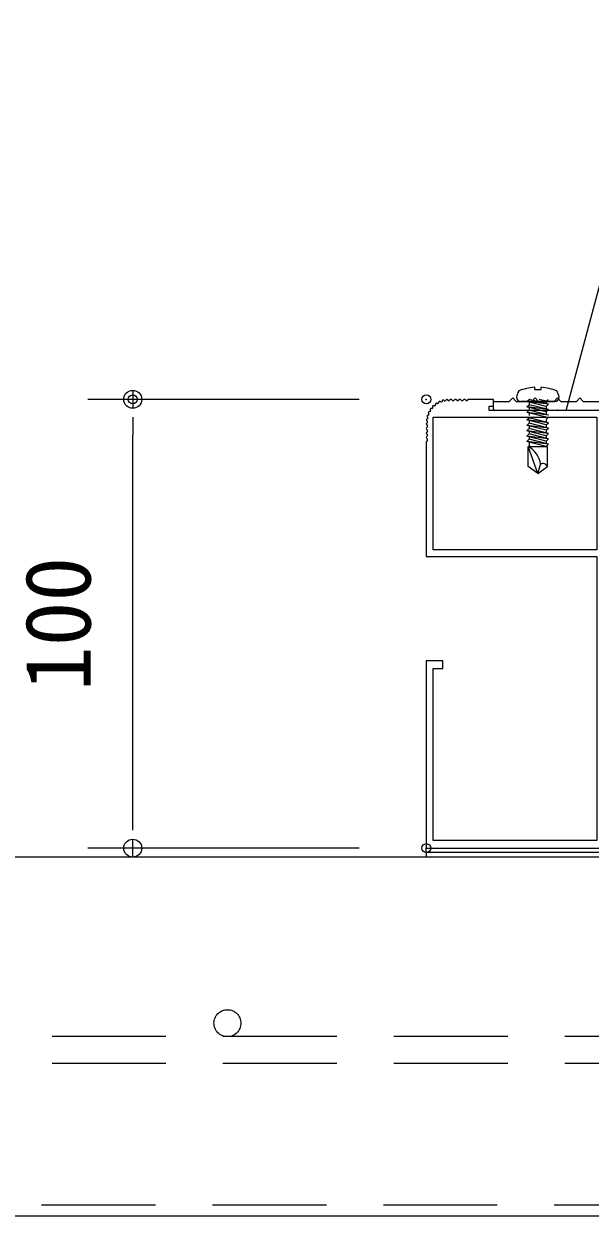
# Model space of a CAD drawing. Units: millimetres, scale not verified. Extents: x -1485 to 1485, y -1050 to 1050.
# Drawn here: x -439.7 to -313.5, y -298.8 to -33.1 of the extents above; entities that cross this region are included whole.
import ezdxf
from ezdxf.enums import TextEntityAlignment as Align

# ---------------------------------------------------------------- set-up
doc = ezdxf.new("R2010")
doc.units = ezdxf.units.MM
doc.header["$LTSCALE"] = 4
doc.header["$PDMODE"] = 32
doc.header["$PDSIZE"] = 2
doc.linetypes.add('USER2', pattern=[9.525, 6.35, -3.175])
for name, color, linetype, lineweight in [('0-0_0', 7, 'Continuous', 18), ('0-3_KUTAI', 3, 'Continuous', 18), ('0-4_BOUSUI', 1, 'Continuous', 18), ('0-6_dannnetu', 6, 'Continuous', 18), ('0-7_KANAMONO', 4, 'Continuous', 18), ('0-9_MOJI', 7, 'Continuous', 18), ('0-A_ecom', 7, 'Continuous', 18), ('0-E_00KANAMONO', 5, 'Continuous', 18), ('0-F_buhin', 2, 'USER2', 18), ('1-0_tensen', 7, 'USER2', 18)]:
    doc.layers.add(name, color=color, linetype=linetype, lineweight=lineweight)
doc.layers.add('0-1_DEFPOINTS', color=7, linetype='Continuous')
doc.layers.add('0-D_255', color=7, linetype='Continuous')
doc.styles.add('ＭＳ ゴシック', font='')
doc.styles.get('ＭＳ ゴシック').set_extended_font_data('MS Gothic')

# ---------------------------------------------------------------- blocks, each defined once
blk = doc.blocks.new('_Dot')
at = {"layer": '0-0_0'}
for p, q in [((-0.5, 0), (-1, 0)), ((0.25, 0), (-0.25, 0))]:
    blk.add_line(p, q, dxfattribs=at)
blk.add_circle((0, 0), 0.25, dxfattribs=at)
blk = doc.blocks.new('D2')
at = {"layer": '0-1_DEFPOINTS'}
for p in [(1069.596, 933.199), (1135.025, 933.199), (1135.025, 833.199)]:
    blk.add_point(p, dxfattribs=at)
at = {"layer": '0-9_MOJI'}
for p, q in [((1120.025, 933.199), (1059.596, 933.199)), ((1069.596, 841.199), (1069.596, 925.199)), ((1120.025, 833.199), (1059.596, 833.199))]:
    blk.add_line(p, q, dxfattribs=at)
at = {"layer": '0-9_MOJI', "xscale": 8, "yscale": 8}
for p, rotation in [((1069.596, 933.199), 90), ((1069.596, 833.199), 270)]:
    blk.add_blockref('_Dot', p, dxfattribs=dict(at, rotation=rotation))
at = {"layer": '0-9_MOJI', "style": 'ＭＳ ゴシック'}
blk.add_text('100', height=14.66, rotation=90, dxfattribs=at).set_placement((1064.596, 868.199), align=Align.BOTTOM_LEFT)
blk = doc.blocks.new('1')
at = {"layer": '0-E_00KANAMONO'}
for p, q in [((751.324, 225.917), (751.154, 225.921)), ((751.491, 226.323), (751.524, 226.156)), ((751.893, 226.525), (751.726, 226.558)), ((752.129, 226.895), (752.132, 226.725)), ((752.559, 227.024), (752.401, 227.086)), ((752.855, 227.348), (752.829, 227.18)), ((753.302, 227.401), (753.157, 227.489)), ((753.65, 227.668), (753.595, 227.507)), ((754.099, 227.642), (753.971, 227.754)), ((754.488, 227.846), (754.406, 227.696)), ((754.926, 227.742), (754.819, 227.875)), ((755.452, 227.92), (755.211, 227.715)), ((755.952, 227.715), (755.711, 227.92)), ((756.452, 227.92), (756.211, 227.715)), ((756.952, 227.715), (756.711, 227.92)), ((757.452, 227.92), (757.211, 227.715)), ((757.952, 227.715), (757.711, 227.92)), ((758.452, 227.92), (758.211, 227.715)), ((758.952, 227.715), (758.711, 227.92)), ((759.452, 227.92), (759.211, 227.715)), ((750.174, 223.23), (750.307, 223.123)), ((750.353, 223.643), (750.203, 223.561)), ((750.295, 224.078), (750.407, 223.95)), ((750.542, 224.454), (750.381, 224.399)), ((750.56, 224.893), (750.648, 224.747)), ((750.869, 225.22), (750.701, 225.194)), ((750.963, 225.648), (751.025, 225.49)), ((750.334, 222.838), (750.129, 222.597)), ((750.129, 222.338), (750.334, 222.097)), ((750.334, 221.838), (750.129, 221.597)), ((750.129, 221.338), (750.334, 221.097)), ((750.334, 220.838), (750.129, 220.597)), ((750.129, 220.338), (750.334, 220.097)), ((750.334, 219.838), (750.129, 219.597)), ((750.129, 219.338), (750.334, 219.097)), ((750.334, 218.838), (750.129, 218.597)), ((750.082, 127.967), (869.582, 127.967))]:
    blk.add_line(p, q, dxfattribs=at)
for points in [[(869.663, 128.961), (863.582, 129.967), (790.082, 129.967), (790.082, 155.067), (800.082, 155.067), (800.082, 153.817), (801.782, 153.817), (801.782, 157.817), (800.082, 157.817), (800.082, 156.567), (790.082, 156.567), (790.082, 225.467), (764.082, 225.467), (764.082, 226.467), (765.082, 226.467), (765.082, 227.967), (759.582, 227.967)], [(750.082, 218.467), (750.082, 192.967), (788.082, 192.967), (788.082, 129.667), (751.582, 129.667), (751.582, 167.967), (753.782, 167.967), (753.782, 169.667), (750.082, 169.667), (750.082, 127.967)]]:
    blk.add_lwpolyline(points, dxfattribs=at)
blk.add_lwpolyline([(751.582, 223.967), (788.082, 223.967), (788.082, 194.467), (751.582, 194.467)], close=True, dxfattribs=at)
for centre, radius, start, end in [((751.15, 225.721), 0.2, 88.84705, 201.15295), ((751.328, 226.117), 0.2, 268.84705, 11.15295), ((751.688, 226.362), 0.2, 78.84705, 191.15295), ((751.932, 226.721), 0.2, 258.84705, 1.15295), ((752.328, 226.899), 0.2, 68.84705, 181.15295), ((752.632, 227.211), 0.2, 248.84705, 351.15295), ((753.053, 227.318), 0.2, 58.84705, 171.15295), ((753.406, 227.572), 0.2, 238.84705, 341.15295), ((753.839, 227.604), 0.2, 48.84705, 161.15295), ((754.231, 227.793), 0.2, 228.84705, 331.15295), ((754.663, 227.749), 0.2, 38.84705, 151.15295), ((755.082, 227.867), 0.2, 218.84705, 310.36125), ((755.582, 227.767), 0.2, 49.63875, 130.36125), ((756.082, 227.867), 0.2, 229.63875, 310.36125), ((756.582, 227.767), 0.2, 49.63875, 130.36125), ((757.082, 227.867), 0.2, 229.63875, 310.36125), ((757.582, 227.767), 0.2, 49.63875, 130.36125), ((758.082, 227.867), 0.2, 229.63875, 310.36125), ((758.582, 227.767), 0.2, 49.63875, 130.36125), ((759.082, 227.867), 0.2, 229.63875, 310.36125), ((759.582, 227.767), 0.2, 90, 130.36125), ((750.3, 223.386), 0.2, 118.84705, 231.15295), ((750.445, 224.21), 0.2, 108.84705, 221.15295), ((750.256, 223.818), 0.2, 298.84705, 41.15295), ((750.731, 224.996), 0.2, 98.84705, 211.15295), ((750.477, 224.643), 0.2, 288.84705, 31.15295), ((750.838, 225.417), 0.2, 278.84705, 21.15295), ((750.282, 222.467), 0.2, 139.63875, 220.36125), ((750.282, 221.467), 0.2, 139.63875, 220.36125), ((750.282, 220.467), 0.2, 139.63875, 220.36125), ((750.182, 222.967), 0.2, 319.63875, 51.15295), ((750.182, 221.967), 0.2, 319.63875, 40.36125), ((750.182, 220.967), 0.2, 319.63875, 40.36125), ((750.282, 219.467), 0.2, 139.63875, 220.36125), ((750.282, 218.467), 0.2, 139.63875, 180), ((750.182, 219.967), 0.2, 319.63875, 40.36125), ((750.182, 218.967), 0.2, 319.63875, 40.36125), ((869.582, 128.467), 0.5, 270, 80.60091)]:
    blk.add_arc(centre, radius, start, end, dxfattribs=at)

msp = doc.modelspace()

# ---------------------------------------------------------------- linework, layer by layer
at = {"layer": '0-3_KUTAI'}
msp.add_line((620.701, -218.801), (-778.648, -218.801), dxfattribs=at)
at = {"layer": '0-4_BOUSUI'}
msp.add_line((620.701, -217.801), (-349.975, -217.801), dxfattribs=at)
msp.add_lwpolyline([(-349.975, -216.801), (0.025, -216.801), (0.025, -217.801), (-349.975, -217.801)], close=True, dxfattribs=at)
at = {"layer": '0-6_dannnetu'}
msp.add_line((620.701, -298.801), (-778.648, -298.801), dxfattribs=at)
at = {"layer": '0-7_KANAMONO'}
for p, q in [((-327.531, -117.301), (-327.031, -116.801)), ((-322.731, -117.901), (-327.031, -116.801)), ((-323.231, -117.201), (-324.795, -116.801)), ((-323.231, -117.201), (-322.831, -116.801)), ((-334.975, -119.001), (-334.975, -117.301)), ((-321.381, -117.301), (-328.881, -117.301)), ((-323.231, -118.401), (-327.531, -117.301)), ((-322.731, -117.901), (-327.531, -117.301)), ((-327.531, -118.501), (-327.031, -118.001)), ((-322.731, -119.101), (-327.531, -118.501)), ((-323.231, -119.601), (-327.531, -118.501)), ((-327.531, -119.701), (-327.031, -119.201)), ((-327.031, -117.429), (-327.031, -118.001)), ((-322.731, -119.101), (-327.031, -118.001)), ((-327.031, -118.629), (-327.031, -119.201)), ((-322.731, -120.301), (-327.031, -119.201)), ((-323.231, -117.201), (-323.231, -117.773)), ((-323.231, -118.401), (-322.731, -117.901)), ((-323.231, -118.401), (-323.231, -118.973)), ((-323.231, -119.601), (-322.731, -119.101)), ((-322.731, -120.301), (-327.531, -119.701)), ((-323.231, -120.801), (-327.531, -119.701)), ((-327.531, -121.401), (-327.031, -120.901)), ((-322.731, -122.001), (-327.531, -121.401)), ((-323.231, -122.501), (-327.531, -121.401)), ((-327.531, -122.601), (-327.031, -122.101)), ((-327.031, -119.829), (-327.031, -120.401)), ((-322.731, -122.001), (-327.031, -120.901)), ((-327.031, -121.529), (-327.031, -122.101)), ((-322.731, -123.201), (-327.031, -122.101)), ((-323.231, -119.601), (-323.231, -120.173)), ((-323.231, -121.301), (-322.731, -120.801)), ((-323.231, -121.301), (-323.231, -121.873)), ((-323.231, -122.501), (-322.731, -122.001)), ((-322.731, -123.201), (-327.531, -122.601)), ((-323.231, -123.701), (-327.531, -122.601)), ((-327.531, -123.801), (-327.031, -123.301)), ((-322.731, -124.401), (-327.531, -123.801)), ((-323.231, -124.901), (-327.531, -123.801)), ((-327.531, -125.001), (-327.031, -124.501)), ((-327.031, -122.729), (-327.031, -123.301)), ((-322.731, -124.401), (-327.031, -123.301)), ((-327.031, -123.929), (-327.031, -124.501)), ((-322.731, -125.601), (-327.031, -124.501)), ((-323.231, -122.501), (-323.231, -123.073)), ((-323.231, -123.701), (-322.731, -123.201)), ((-323.231, -123.701), (-323.231, -124.273)), ((-323.231, -124.901), (-322.731, -124.401)), ((-322.731, -125.601), (-327.531, -125.001)), ((-323.231, -126.101), (-327.531, -125.001)), ((-327.531, -126.201), (-327.031, -125.701)), ((-322.731, -126.801), (-327.531, -126.201)), ((-323.231, -127.301), (-327.531, -126.201)), ((-325.131, -133.301), (-327.281, -127.301)), ((-327.281, -131.795), (-327.281, -127.301)), ((-327.281, -127.301), (-322.981, -127.301)), ((-327.031, -125.129), (-327.031, -125.701)), ((-322.731, -126.801), (-327.031, -125.701)), ((-327.031, -126.329), (-327.031, -127.301)), ((-323.231, -124.901), (-323.231, -125.473)), ((-323.231, -126.101), (-322.731, -125.601)), ((-323.231, -126.101), (-323.231, -126.673)), ((-323.231, -127.301), (-322.731, -126.801)), ((-322.981, -131.795), (-322.981, -127.301)), ((-325.131, -133.301), (-327.281, -131.795)), ((-325.131, -133.301), (-324.496, -131.295)), ((-325.131, -133.301), (-322.981, -131.795))]:
    msp.add_line(p, q, dxfattribs=at)
for points in [[(-325.882, -114.126), (-325.882, -114.626), (-324.382, -114.626), (-324.382, -114.126)], [(-334.975, -117.301), (-331.475, -117.301), (-330.725, -116.501), (-329.975, -117.301), (-326.475, -117.301), (-325.725, -116.501), (-324.975, -117.301), (-321.475, -117.301), (-320.725, -116.501), (-319.975, -117.301), (-316.475, -117.301), (-315.725, -116.501), (-314.975, -117.301), (-311.475, -117.301), (-310.725, -116.501), (-309.975, -117.301), (-306.475, -117.301), (-305.725, -116.501), (-304.975, -117.301), (-304.975, -132.001)], [(-306.975, -132.001), (-306.975, -119.301), (-320.562, -119.301), (-320.725, -119.151), (-320.87, -119.301), (-334.675, -119.301)]]:
    msp.add_lwpolyline(points, dxfattribs=at)
for centre, radius, start, end in [((-325.131, -125.397), 11.296, 93.80906, 112.10088), ((-325.131, -125.397), 11.296, 67.89912, 86.19515), ((-325.222, -117.225), 4.75, 151.1191, 168.78043), ((-328.881, -116.301), 1, 180, 270), ((-321.381, -116.301), 1, 270, 360), ((-325.04, -117.225), 4.75, 11.21957, 28.8809), ((-334.675, -119.001), 0.3, 180, 270), ((-329.825, -132.043), 5.381, 7.98368, 61.7858), ((-323.925, -132.11), 0.995, 18.41711, 125.05239)]:
    msp.add_arc(centre, radius, start, end, dxfattribs=at)
at = {"layer": '0-9_MOJI'}
msp.add_line((-318.823, -119.301), (-261.123, 96.039), dxfattribs=at)
at = {"layer": '0-A_ecom', "color": 1}
for p, q in [((-349.975, -217.801), (-349.975, -218.801)), ((620.701, -217.801), (-349.975, -217.801))]:
    msp.add_line(p, q, dxfattribs=at)
at = {"layer": '0-F_buhin'}
msp.add_line((-778.648, -296.301), (620.701, -296.301), dxfattribs=at)
at = {"layer": '1-0_tensen'}
for p, q in [((620.701, -258.801), (-778.648, -258.801)), ((620.701, -264.801), (-778.648, -264.801))]:
    msp.add_line(p, q, dxfattribs=at)
msp.add_circle((-394.299, -255.801), 3, dxfattribs=at)

# ---------------------------------------------------------------- block references
at = {"layer": '0-9_MOJI'}
msp.add_blockref('D2', (-1485, -1050), dxfattribs=at)
at = {"layer": '0-D_255'}
msp.add_blockref('1', (-1100.057, -344.768), dxfattribs=at)

doc.saveas('drawing.dxf')
